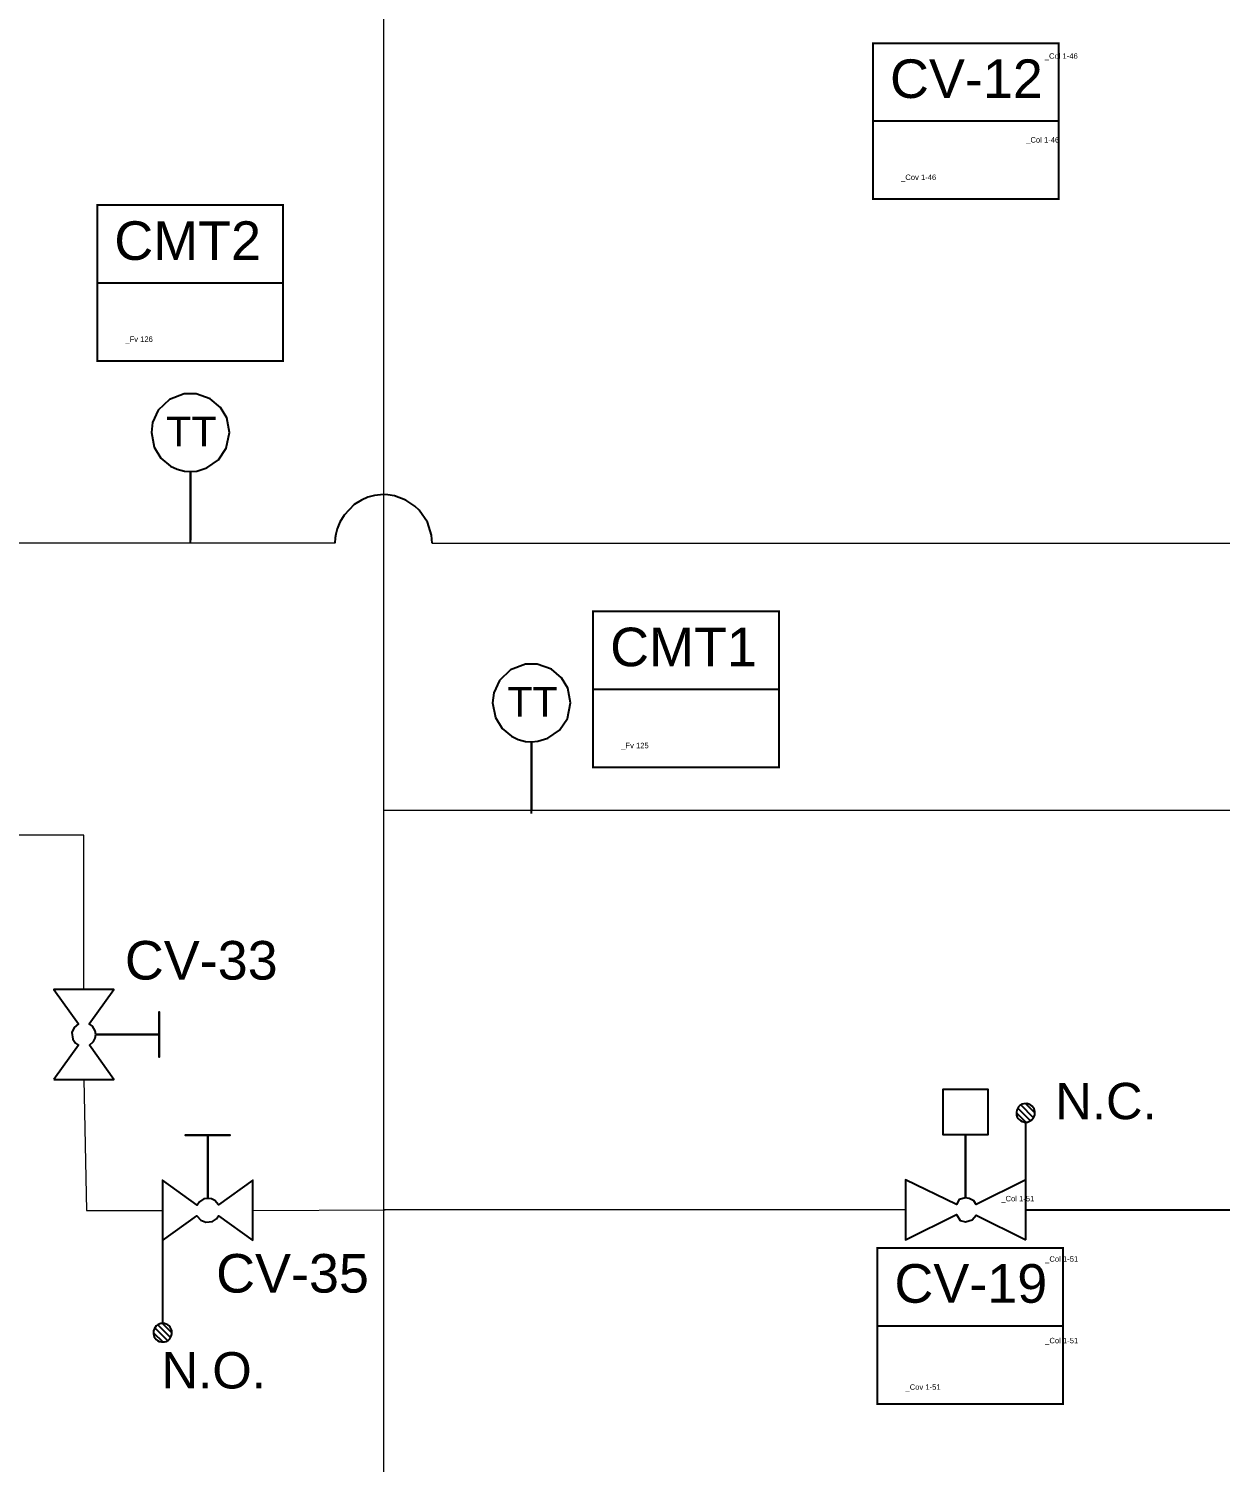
# Model space of a CAD drawing. Header units: millimetres. Extents: x 3560 to 26675, y 33959 to 46412.
# Drawn here: x 15218 to 17842, y 37107 to 40264 of the extents above; entities that cross this region are included whole.
import ezdxf

# ---------------------------------------------------------------- set-up
doc = ezdxf.new("R2010")
doc.units = ezdxf.units.MM
for name, color, linetype in [('Alarm text', 1, 'Continuous'), ('Ballast', 80, 'Continuous'), ('Control valve', 11, 'Continuous'), ('LSHFO lines', 50, 'Continuous'), ('MDO lines', 200, 'Continuous'), ('Object fields', 21, 'Continuous'), ('Objects not controlled', 40, 'Continuous'), ('Typical valve position', 1, 'Continuous')]:
    doc.layers.add(name, color=color, linetype=linetype)
doc.layers.add('Pressure transmitters', color=30, linetype='Continuous', lineweight=25, plot=False)
doc.styles.add('Arial', font='arial.ttf', dxfattribs={"height": 50})
doc.styles.get("Standard").update_dxf_attribs({"font": 'ARIAL.TTF'})

msp = doc.modelspace()

# ---------------------------------------------------------------- hatches: boundary and pattern name
at = {"layer": 'Typical valve position'}
h = msp.add_hatch(dxfattribs=at)
h.set_pattern_fill('ANSI31', color=256, scale=3, angle=450)
h.set_pattern_definition([(135, (57308.4, 24457.211), (-6.735192, -6.735192), [])])
h.paths.add_polyline_path([(17411, 37855.8), (17413.4, 37855.6), (17417.3, 37856), (17423.5, 37858.3), (17427.2, 37861), (17431.5, 37866.5), (17433.4, 37871.7), (17433.8, 37878.1), (17431.8, 37885.3), (17430, 37888.2), (17427.4, 37891.1), (17424.5, 37893.4), (17420.6, 37895.3), (17416, 37896.5), (17409.5, 37896.3), (17405.7, 37895.2), (17400.8, 37892.3), (17397.9, 37889.6), (17395.8, 37886.6), (17393.7, 37881.8), (17392.9, 37877.6), (17393, 37874), (17393.5, 37871.2), (17395, 37867), (17396.9, 37864), (17399.3, 37861.2), (17402, 37859.1), (17405.3, 37857.3), (17409, 37856.1)])
h = msp.add_hatch(dxfattribs=at)
h.set_pattern_fill('ANSI31', color=256, scale=3, angle=270)
h.set_pattern_definition([(315, (-24382.423, 50810.933), (6.735192, 6.735192), [])])
h.paths.add_polyline_path([(15512.6, 37412.5), (15508.7, 37412.1), (15502.5, 37409.9), (15498.7, 37407.1), (15494.5, 37401.6), (15492.5, 37396.4), (15492.2, 37390.1), (15494.2, 37382.9), (15496, 37380), (15498.6, 37377), (15501.5, 37374.7), (15505.3, 37372.8), (15510, 37371.6), (15516.5, 37371.8), (15520.3, 37373), (15525.2, 37375.8), (15528.1, 37378.5), (15530.2, 37381.5), (15532.3, 37386.4), (15533.1, 37390.6), (15533, 37394.2), (15532.5, 37396.9), (15530.9, 37401.2), (15529.1, 37404.2), (15526.7, 37406.9), (15524, 37409.1), (15520.7, 37410.8), (15517, 37412), (15515, 37412.4)])

# ---------------------------------------------------------------- linework, layer by layer
at = {"layer": 'Control valve'}
msp.add_lwpolyline([(17413.4, 37596.5), (17413.4, 37729), (17304.6, 37674.6), (17299, 37682.1), (17295, 37685), (17289, 37687.5), (17280.9, 37689.3), (17280.9, 37828.4), (17330.6, 37828.4), (17330.6, 37927.7), (17231.2, 37927.7), (17231.2, 37828.4), (17280.9, 37828.4), (17280.9, 37689.3), (17266.7, 37685.1), (17261.2, 37674.1), (17148.4, 37729), (17148.4, 37596.5), (17260.7, 37652.6), (17269.1, 37639.1), (17280.9, 37636.3), (17295.4, 37640.6), (17300, 37645.7), (17304.6, 37650.9)], close=True, dxfattribs=at)
at = {"layer": 'LSHFO lines'}
msp.add_lwpolyline([(16106.3, 39130.6), (16104.8, 39148.5), (16095.8, 39176.7), (16077.9, 39203.2), (16068.1, 39212.6), (16048.5, 39225.7), (16023.3, 39234.9), (16008.4, 39237.3), (15999.2, 39238.1), (15979.1, 39235.8), (15964.2, 39231.8), (15950.3, 39225.8), (15934.7, 39216.1), (15912.1, 39192.8), (15902.6, 39176.7), (15896.8, 39162), (15894.1, 39150.9), (15892.8, 39142.4), (15892.1, 39130.6)], dxfattribs=at)
at = {"layer": 'LSHFO lines', "linetype": 'Continuous', "lineweight": 20}
for points in [[(15892.1, 39130.6), (15108.4, 39130.6)], [(16106.3, 39130.6), (19102.5, 39130.6)], [(15339, 38148.1), (15339, 38487.5), (15108.4, 38487.5)], [(15339, 37949.4), (15345.2, 37661.4), (15512.6, 37661.4)]]:
    msp.add_lwpolyline(points, dxfattribs=at)
at = {"layer": 'MDO lines', "linetype": 'Continuous', "lineweight": 20}
for points in [[(15999.1, 41807.9), (15999.2, 36099.8)], [(18994.2, 38541.8), (15999.2, 38542.3)], [(15711.3, 37661.4), (16003, 37662.7)], [(17148.4, 37662.8), (15999.2, 37662.8)]]:
    msp.add_lwpolyline(points, dxfattribs=at)
at = {"layer": 'MDO lines'}
msp.add_lwpolyline([(17413.4, 37662.8), (19873.7, 37662.8), (19873.7, 36971.3)], dxfattribs=at)
at = {"layer": 'Object fields', "const_width": 4.38}
for points in [[(17486.2, 40231.9), (17077.1, 40231.9), (17077.1, 40060.2), (17486.2, 40060.2), (17486.2, 40231.9)], [(17486.2, 40060.2), (17077.1, 40060.2), (17077.1, 39888.5), (17486.2, 39888.5), (17486.2, 40060.2)], [(15777.7, 39875.3), (15368.6, 39875.3), (15368.6, 39703.7), (15777.7, 39703.7), (15777.7, 39875.3)], [(15777.7, 39703.7), (15368.6, 39703.7), (15368.6, 39532), (15777.7, 39532), (15777.7, 39703.7)], [(16869.8, 38980.4), (16460.7, 38980.4), (16460.7, 38808.7), (16869.8, 38808.7), (16869.8, 38980.4)], [(16869.8, 38808.7), (16460.7, 38808.7), (16460.7, 38637.1), (16869.8, 38637.1), (16869.8, 38808.7)], [(17495.9, 37578.7), (17086.8, 37578.7), (17086.8, 37407), (17495.9, 37407), (17495.9, 37578.7)], [(17495.9, 37407), (17086.8, 37407), (17086.8, 37235.3), (17495.9, 37235.3), (17495.9, 37407)]]:
    msp.add_lwpolyline(points, dxfattribs=at)
at = {"layer": 'Objects not controlled'}
for points in [[(15272.7, 37949.4), (15405.2, 37949.4), (15351.4, 38025.4), (15360.6, 38033.4), (15364.1, 38040.4), (15365.5, 38048.8), (15504.6, 38048.8), (15504.6, 37999.1), (15504.6, 38098.5), (15504.6, 38048.8), (15365.5, 38048.8), (15364.1, 38057.1), (15358, 38067.2), (15350.8, 38072.4), (15405.2, 38148.1), (15272.7, 38148.1), (15327.1, 38072.5), (15317.4, 38064.2), (15312.9, 38053.3), (15314.7, 38038.2), (15320.5, 38029.8), (15327.1, 38025.1), (15272.7, 37949.4)], [(15711.3, 37595.2), (15711.3, 37727.7), (15635.3, 37673.9), (15627.3, 37683), (15620.3, 37686.6), (15611.9, 37687.9), (15611.9, 37827), (15661.6, 37827), (15562.3, 37827), (15611.9, 37827), (15611.9, 37687.9), (15603.6, 37686.6), (15593.5, 37680.5), (15588.3, 37673.2), (15512.6, 37727.7), (15512.6, 37595.2), (15588.2, 37649.6), (15596.6, 37639.9), (15607.4, 37635.3), (15622.5, 37637.1), (15630.9, 37643), (15635.7, 37649.6), (15711.3, 37595.2)]]:
    msp.add_lwpolyline(points, close=True, dxfattribs=at)
at = {"layer": 'Pressure transmitters'}
for points in [[(15573.9, 39130.6), (15573.9, 39288.4), (15587.7, 39289.5), (15610.1, 39296.4), (15635.6, 39314.4), (15652.7, 39339.9), (15660, 39374.5), (15653.7, 39406.8), (15640, 39429.6), (15617.4, 39448.7), (15586.5, 39459.6), (15560.3, 39459.5), (15527.9, 39447.2), (15503.1, 39423.5), (15490.6, 39396.2), (15487.8, 39374.5), (15494.2, 39341.9), (15508.9, 39318.1), (15529.7, 39300.6), (15544.4, 39293.7), (15560.7, 39289.5), (15573.9, 39288.4), (15573.9, 39137.4)], [(16325.1, 38535.5), (16325.1, 38693.3), (16338.9, 38694.4), (16361.3, 38701.3), (16386.8, 38719.3), (16404, 38744.8), (16411.2, 38779.3), (16404.9, 38811.7), (16391.2, 38834.5), (16368.7, 38853.6), (16337.7, 38864.5), (16311.5, 38864.3), (16279.1, 38852.1), (16254.4, 38828.3), (16241.9, 38801.1), (16239.1, 38779.3), (16245.5, 38746.8), (16260.1, 38723), (16281, 38705.5), (16295.6, 38698.5), (16311.9, 38694.3), (16325.1, 38693.3), (16325.1, 38542.3)]]:
    msp.add_lwpolyline(points, dxfattribs=at)
at = {"layer": 'Typical valve position'}
for points in [[(17413.4, 37855.6), (17417.3, 37856), (17423.5, 37858.3), (17427.2, 37861), (17431.5, 37866.5), (17433.4, 37871.7), (17433.8, 37878.1), (17431.8, 37885.3), (17430, 37888.2), (17427.4, 37891.1), (17424.5, 37893.4), (17420.6, 37895.3), (17416, 37896.5), (17409.5, 37896.3), (17405.7, 37895.2), (17400.8, 37892.3), (17397.9, 37889.6), (17395.8, 37886.6), (17393.7, 37881.8), (17392.9, 37877.6), (17393, 37874), (17393.5, 37871.2), (17395, 37867), (17396.9, 37864), (17399.3, 37861.2), (17402, 37859.1), (17405.3, 37857.3), (17409, 37856.1), (17411, 37855.8), (17413.4, 37855.6)], [(15512.6, 37412.5), (15508.7, 37412.1), (15502.5, 37409.9), (15498.7, 37407.1), (15494.5, 37401.6), (15492.5, 37396.4), (15492.2, 37390.1), (15494.2, 37382.9), (15496, 37380), (15498.6, 37377), (15501.5, 37374.7), (15505.3, 37372.8), (15510, 37371.6), (15516.5, 37371.8), (15520.3, 37373), (15525.2, 37375.8), (15528.1, 37378.5), (15530.2, 37381.5), (15532.3, 37386.4), (15533.1, 37390.6), (15533, 37394.2), (15532.5, 37396.9), (15530.9, 37401.2), (15529.1, 37404.2), (15526.7, 37406.9), (15524, 37409.1), (15520.7, 37410.8), (15517, 37412), (15515, 37412.4), (15512.6, 37412.5)]]:
    msp.add_lwpolyline(points, close=True, dxfattribs=at)
for points in [[(17413.4, 37729), (17413.4, 37855.6)], [(15512.6, 37595.2), (15512.6, 37412.5)]]:
    msp.add_lwpolyline(points, dxfattribs=at)

# ---------------------------------------------------------------- texts
at = {"layer": 'Alarm text', "char_height": 80, "attachment_point": 1}
for s, insert in [('N.C.', (17478.5, 37942.2)), ('N.O.', (15510.2, 37349.2))]:
    msp.add_mtext_dynamic_manual_height_columns(s, width=301.664, gutter_width=12.5, heights=[0], dxfattribs=dict(at, insert=insert))
at = {"layer": 'Ballast', "linetype": 'Continuous', "style": 'Arial'}
for s, p in [('_Col 1-46', (17455.5, 40197.6)), ('_Col 1-46', (17414.6, 40013)), ('_Cov 1-46', (17139, 39930.6)), ('_Fv 126', (15430.5, 39574.1)), ('_Fv 125', (16522.6, 38679.2)), ('_Col 1-51', (17359.8, 37681.3)), ('_Col 1-51', (17456.3, 37548.4)), ('_Col 1-51', (17456.3, 37368.7)), ('_Cov 1-51', (17148.7, 37266.3))]:
    msp.add_text(s, height=12, dxfattribs=at).set_placement(p)
at = {"layer": 'Ballast', "linetype": 'Continuous', "width": 304.767, "attachment_point": 1, "style": 'Arial'}
for s, insert, char_height in [('CV-12', (17114.6, 40196.2), 85), ('CMT2', (15406.1, 39839.6), 85), ('TT', (15520.5, 39409.1), 65), ('CMT1', (16498.2, 38944.7), 85), ('TT', (16271.7, 38813.9), 65), ('CV-33', (15429.4, 38254.7), 85), ('CV-35', (15630.4, 37565.3), 85), ('CV-19', (17124.3, 37543), 85)]:
    msp.add_mtext(s, dxfattribs=dict(at, insert=insert, char_height=char_height))

doc.saveas('drawing.dxf')
